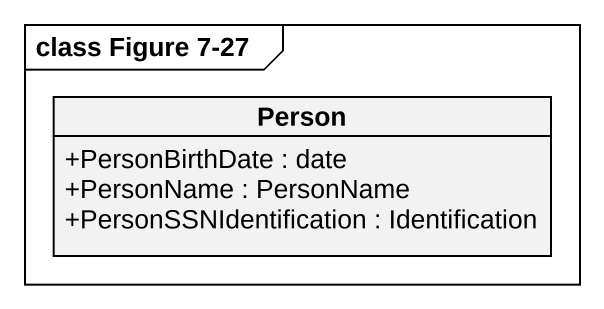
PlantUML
@startuml
mainframe class Figure 7-27
hide circle
hide empty members
skinparam classAttributeIconSize 0
class "Person" as Person_ {
  +PersonBirthDate : date
  +PersonName : PersonName
  +PersonSSNIdentification : Identification
}
@enduml
